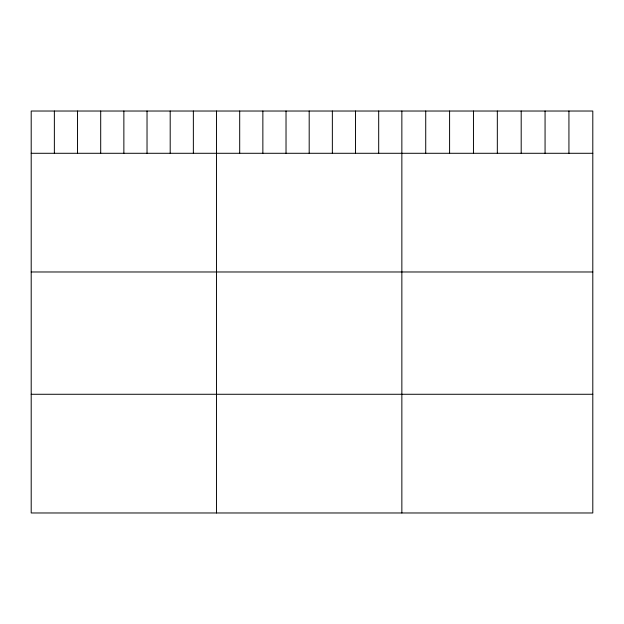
<?xml version="1.0" encoding="UTF-8"?>
<svg xmlns="http://www.w3.org/2000/svg" width="624" height="624" viewBox="0 0 624 624"><rect width="100%" height="100%" fill="white"/><g stroke="black" fill="none" stroke-linecap="round" stroke-linejoin="round"><path stroke-width="0.94" d="M592.8 153.286L592.8 512.975L31.2 512.975L31.2 111.025L592.8 111.025L592.8 153.286L31.2 153.286M31.2 271.978L592.8 271.978M31.2 394.274L592.8 394.274M568.932 111.025L568.932 153.286M545.064 111.025L545.064 153.286M521.196 111.025L521.196 153.286M497.328 111.025L497.328 153.286M473.46 111.025L473.46 153.286M449.592 111.025L449.592 153.286M425.724 111.025L425.724 153.286M401.856 111.025L401.856 512.975M378.69 111.025L378.69 153.286M355.524 111.025L355.524 153.286M332.358 111.025L332.358 153.286M309.192 111.025L309.192 153.286M286.026 111.025L286.026 153.286M262.86 111.025L262.86 153.286M239.694 111.025L239.694 153.286M216.528 111.025L216.528 512.975M193.362 111.025L193.362 153.286M170.196 111.025L170.196 153.286M147.03 111.025L147.03 153.286M123.864 111.025L123.864 153.286M100.698 111.025L100.698 153.286M77.532 111.025L77.532 153.286M54.366 111.025L54.366 153.286"/></g></svg>
